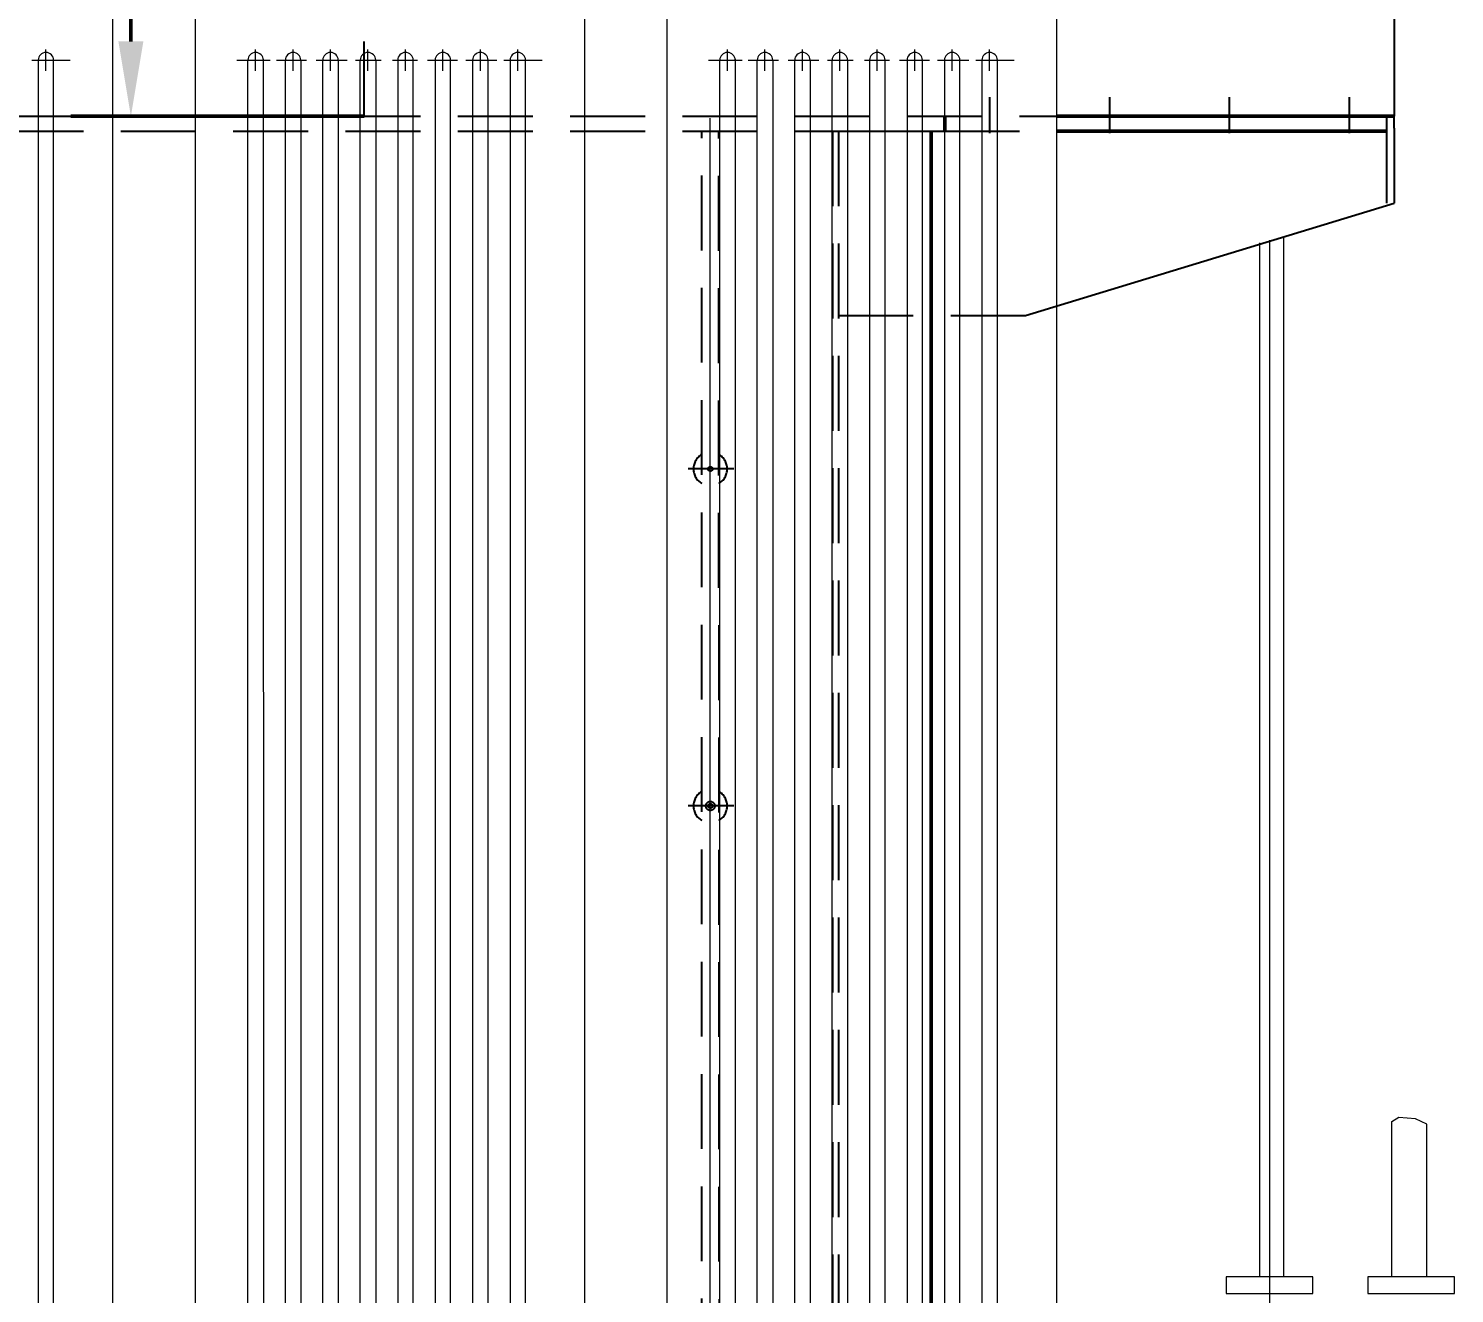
# Model space of a CAD drawing. Header units: inches. Extents: x -283 to 311, y 735 to 1155.
# Drawn here: x -90.37 to -42.77, y 1014.11 to 1056.34 of the extents above; entities that cross this region are included whole.
import ezdxf

# ---------------------------------------------------------------- set-up
doc = ezdxf.new("R2010")
doc.units = ezdxf.units.IN
doc.header["$LTSCALE"] = 10
for name, pattern in [('CENTER', [2, 1.25, -0.25, 0.25, -0.25]), ('CENTER2', [28.575, 19.05, -3.175, 3.175, -3.175]), ('DASHED', [0.75, 0.5, -0.25]), ('DASHED2', [0.375, 0.25, -0.125])]:
    doc.linetypes.add(name, pattern=pattern)
for name, color, linetype, lineweight in [('0粗实线层', 7, 'Continuous', 50), ('1虚线层', 5, 'DASHED', 25), ('2中心线层', 1, 'CENTER', 25)]:
    doc.layers.add(name, color=color, linetype=linetype, lineweight=lineweight)
for name, color, linetype in [('1', 5, 'DASHED2'), ('2细线层', 4, 'Continuous'), ('4', 2, 'Continuous')]:
    doc.layers.add(name, color=color, linetype=linetype)
doc.styles.add('TH_GBDIM', font='txt.shx', dxfattribs={"width": 0.67, "bigfont": 'hztxt.shx'})
doc.dimstyles.new('TH_GBDIM', dxfattribs={"dimtxt": 3.5, "dimasz": 2.5, "dimexe": 2, "dimexo": 0, "dimgap": 1.5, "dimtad": 0, "dimdec": 1, "dimlfac": 40, "dimdsep": 46, "dimtxsty": 'TH_GBDIM', "dimcen": 2.5, "dimclrd": 3, "dimclre": 3, "dimclrt": 6, "dimadec": 0, "dimazin": 2, "dimtfac": 0.714286, "dimtdec": 1, "dimtmove": 0, "dimatfit": 3, "dimfxl": 0, "dimtzin": 0, "dimlwd": -1, "dimlwe": -1, "dimarcsym": 0})

# ---------------------------------------------------------------- blocks, each defined once
blk = doc.blocks.new('*D85')
at = {"layer": '0粗实线层', "color": 3}
for p, q in [((-82.161, 1078.787), (-88.95, 1078.787)), ((-86.95, 1076.287), (-86.95, 1070.11)), ((-86.95, 1055.912), (-86.95, 1062.089)), ((-84.808, 1053.412), (-88.95, 1053.412))]:
    blk.add_line(p, q, dxfattribs=at)
for points in [[(-87.366, 1076.287), (-86.533, 1076.287), (-86.95, 1078.787)], [(-87.366, 1055.912), (-86.533, 1055.912), (-86.95, 1053.412)]]:
    blk.add_solid(points, dxfattribs=at)
at = {"layer": 'Defpoints', "color": 0}
for p in [(-82.161, 1078.787), (-86.95, 1053.412), (-84.808, 1053.412)]:
    blk.add_point(p, dxfattribs=at)
at = {"layer": '0粗实线层', "color": 6, "insert": (-86.95, 1066.1), "char_height": 3.5, "attachment_point": 5, "rotation": 90, "style": 'TH_GBDIM'}
blk.add_mtext('1015', dxfattribs=at)

msp = doc.modelspace()

# ---------------------------------------------------------------- linework, layer by layer
for p, q in [((-44.7856, 1073.4073), (-44.7856, 1053.4122)), ((-45.0356, 1053.4122), (-45.0356, 1050.5122)), ((-44.7856, 1053.0122), (-44.7856, 1053.4122)), ((-44.7856, 1053.0122), (-44.7856, 1050.5122)), ((-57.0856, 1046.7622), (-44.7856, 1050.5122))]:
    msp.add_line(p, q)
at = {"lineweight": 0}
for p, q in [((-87.5582, 1058.6315), (-87.5582, 1000.9428)), ((-84.8079, 1058.625), (-84.8079, 1000.9363)), ((-71.8082, 1058.6315), (-71.8082, 1000.9428)), ((-69.0579, 1058.625), (-69.0579, 1000.9363)), ((-56.0582, 1058.6315), (-56.0582, 1000.9428)), ((-49.2821, 1049.194), (-49.2821, 1014.671)), ((-48.4781, 1049.3864), (-48.4781, 1014.671))]:
    msp.add_line(p, q, dxfattribs=at)
at = {"linetype": 'ByBlock', "lineweight": 0}
for p, q in [((-44.6292, 1019.99), (-44.8615, 1019.8458)), ((-44.0704, 1019.9419), (-44.6292, 1019.99)), ((-44.8624, 1014.671), (-44.8624, 1019.852)), ((-43.694, 1019.7589), (-44.0704, 1019.9419)), ((-43.6924, 1014.671), (-43.6924, 1019.7652))]:
    msp.add_line(p, q, dxfattribs=at)
for points in [[(-47.4993, 1014.671), (-50.3963, 1014.671), (-50.3963, 1014.1107), (-47.4993, 1014.1107)], [(-42.7706, 1014.671), (-45.6676, 1014.671), (-45.6676, 1014.1107), (-42.7706, 1014.1107)]]:
    msp.add_lwpolyline(points, close=True, dxfattribs=at)
at = {"layer": '0粗实线层'}
for p, q in [((-87.4106, 1053.4122), (-79.1606, 1053.4122)), ((-59.7856, 1052.9122), (-59.7856, 1053.4122)), ((-56.0582, 1053.4122), (-44.7856, 1053.4122)), ((-60.2356, 1052.9122), (-60.2356, 986.0122)), ((-45.0356, 1052.9122), (-56.0582, 1052.9122))]:
    msp.add_line(p, q, dxfattribs=at)
at = {"layer": '1'}
for p, q in [((-79.1606, 1053.4122), (-79.1606, 1061.6622)), ((-207.2856, 1053.4122), (-44.7856, 1053.4122)), ((-207.2856, 1052.9122), (-59.7856, 1052.9122)), ((-67.8907, 1007.6879), (-67.8907, 1052.89)), ((-67.3051, 1007.6743), (-67.3274, 1052.89)), ((-63.5356, 1052.9122), (-63.5356, 986.0122)), ((-63.5356, 1052.9122), (-45.0356, 1052.9122)), ((-63.3356, 1052.9122), (-63.3356, 986.0122)), ((-63.3356, 1046.7622), (-57.0856, 1046.7622)), ((-66.8289, 1041.6392), (-68.3535, 1041.6392)), ((-66.8289, 1030.3883), (-68.3535, 1030.3883))]:
    msp.add_line(p, q, dxfattribs=at)
for centre, radius in [((-67.6091, 1041.6392), 0.0751), ((-67.6091, 1030.3883), 0.1502), ((-67.6091, 1030.3883), 0.0751)]:
    msp.add_circle(centre, radius, dxfattribs=at)
for centre, start, end in [((-67.6091, 1041.6392), 120, 240), ((-67.6091, 1041.6392), 300, 60), ((-67.6091, 1030.3883), 120, 240), ((-67.6091, 1030.3883), 300, 60)]:
    msp.add_arc(centre, 0.5633, start, end, dxfattribs=at)
at = {"layer": '1虚线层', "linetype": 'CENTER2', "lineweight": 0}
msp.add_line((-67.6091, 1007.7816), (-67.6091, 1053.3486), dxfattribs=at)
at = {"layer": '2中心线层'}
for p, q in [((-58.2856, 1054.0548), (-58.2856, 1052.8544)), ((-54.2856, 1054.0548), (-54.2856, 1052.8544)), ((-50.2856, 1054.0548), (-50.2856, 1052.8544)), ((-46.2856, 1054.0548), (-46.2856, 1052.8544))]:
    msp.add_line(p, q, dxfattribs=at)
at = {"layer": '2细线层', "color": 0, "lineweight": 0}
for p, q in [((-90.0434, 1055.2878), (-90.0434, 1004.2866)), ((-89.528, 1004.2866), (-89.528, 1055.2878)), ((-83.0432, 1004.2866), (-83.0432, 1055.2878)), ((-82.5297, 1055.3183), (-82.5279, 1004.2866)), ((-81.7932, 1004.2866), (-81.7932, 1055.2878)), ((-81.2779, 1055.2878), (-81.2779, 1004.2866)), ((-80.5432, 1004.2866), (-80.5432, 1055.2878)), ((-80.0279, 1055.2878), (-80.0279, 1004.2866)), ((-79.2933, 1004.2866), (-79.2933, 1055.2878)), ((-78.7779, 1055.2878), (-78.7779, 1004.2866)), ((-78.0433, 1055.2878), (-78.0433, 1004.2866)), ((-77.528, 1004.2866), (-77.528, 1055.2878)), ((-76.7933, 1055.2878), (-76.7933, 1004.2866)), ((-76.278, 1004.2866), (-76.278, 1055.2878)), ((-75.5433, 1055.2878), (-75.5433, 1004.2866)), ((-75.028, 1004.2866), (-75.028, 1055.2878)), ((-74.2934, 1055.2878), (-74.2934, 1004.2866)), ((-73.778, 1004.2866), (-73.778, 1055.2878)), ((-67.2932, 1004.2866), (-67.2932, 1055.2878)), ((-66.7797, 1055.3183), (-66.7779, 1004.2866)), ((-66.0432, 1004.2866), (-66.0432, 1055.2878)), ((-65.5279, 1055.2878), (-65.5279, 1004.2866)), ((-64.7932, 1004.2866), (-64.7932, 1055.2878)), ((-64.2779, 1055.2878), (-64.2779, 1004.2866)), ((-63.5433, 1004.2866), (-63.5433, 1055.2878)), ((-63.0279, 1055.2878), (-63.0279, 1004.2866)), ((-62.2933, 1055.2878), (-62.2933, 1004.2866)), ((-61.778, 1004.2866), (-61.778, 1055.2878)), ((-61.0433, 1055.2878), (-61.0433, 1004.2866)), ((-60.528, 1004.2866), (-60.528, 1055.2878)), ((-59.7933, 1055.2878), (-59.7933, 1004.2866)), ((-59.278, 1004.2866), (-59.278, 1055.2878)), ((-58.5434, 1055.2878), (-58.5434, 1004.2866)), ((-58.028, 1004.2866), (-58.028, 1055.2878))]:
    msp.add_line(p, q, dxfattribs=at)
for centre in [(-89.7857, 1055.2878), (-82.7855, 1055.2878), (-81.5355, 1055.2878), (-80.2856, 1055.2878), (-79.0356, 1055.2878), (-77.7856, 1055.2878), (-76.5356, 1055.2878), (-75.2857, 1055.2878), (-74.0357, 1055.2878), (-67.0355, 1055.2878), (-65.7855, 1055.2878), (-64.5356, 1055.2878), (-63.2856, 1055.2878), (-62.0356, 1055.2878), (-60.7856, 1055.2878), (-59.5357, 1055.2878), (-58.2857, 1055.2878)]:
    msp.add_arc(centre, 0.2577, 0, 180, dxfattribs=at)
at = {"layer": '4', "color": 1, "lineweight": 0}
for p, q in [((-90.2509, 1055.2878), (-88.9723, 1055.2878)), ((-89.7857, 1054.9355), (-89.7857, 1055.6401)), ((-83.4182, 1055.2878), (-82.2967, 1055.2878)), ((-82.7855, 1054.9355), (-82.7855, 1055.6401)), ((-82.0943, 1055.2878), (-81.0826, 1055.2878)), ((-81.5355, 1054.9355), (-81.5355, 1055.6401)), ((-80.7646, 1055.2878), (-79.736, 1055.2878)), ((-80.2856, 1054.9355), (-80.2856, 1055.6401)), ((-79.447, 1055.2878), (-78.5928, 1055.2878)), ((-79.0356, 1054.9355), (-79.0356, 1055.6401)), ((-78.217, 1055.2878), (-77.3787, 1055.2878)), ((-77.7856, 1054.9355), (-77.7856, 1055.6401)), ((-77.0463, 1055.2878), (-76.0475, 1055.2878)), ((-76.5356, 1054.9355), (-76.5356, 1055.6401)), ((-75.7729, 1055.2878), (-74.7322, 1055.2878)), ((-75.2857, 1054.9355), (-75.2857, 1055.6401)), ((-74.5009, 1055.2878), (-73.2223, 1055.2878)), ((-74.0357, 1054.9355), (-74.0357, 1055.6401)), ((-67.6682, 1055.2878), (-66.5467, 1055.2878)), ((-67.0355, 1054.9355), (-67.0355, 1055.6401)), ((-66.3443, 1055.2878), (-65.3326, 1055.2878)), ((-65.7855, 1054.9355), (-65.7855, 1055.6401)), ((-65.0146, 1055.2878), (-63.986, 1055.2878)), ((-64.5356, 1054.9355), (-64.5356, 1055.6401)), ((-63.697, 1055.2878), (-62.8428, 1055.2878)), ((-63.2856, 1054.9355), (-63.2856, 1055.6401)), ((-62.467, 1055.2878), (-61.6287, 1055.2878)), ((-62.0356, 1054.9355), (-62.0356, 1055.6401)), ((-61.2963, 1055.2878), (-60.2975, 1055.2878)), ((-60.7856, 1054.9355), (-60.7856, 1055.6401)), ((-60.0229, 1055.2878), (-58.9822, 1055.2878)), ((-59.5357, 1054.9355), (-59.5357, 1055.6401)), ((-58.7509, 1055.2878), (-57.4723, 1055.2878)), ((-58.2857, 1054.9355), (-58.2857, 1055.6401)), ((-48.9478, 1049.274), (-48.9478, 1012.8741))]:
    msp.add_line(p, q, dxfattribs=at)

# ---------------------------------------------------------------- dimensions: what is measured, and where the dimension line sits
at = {"layer": '0粗实线层'}
dim = msp.add_linear_dim(base=(-86.9498, 1053.4122), p1=(-82.1606, 1078.7872), p2=(-84.8079, 1053.4122), angle=90, dimstyle='TH_GBDIM', dxfattribs=at)
dim.commit()
dim.dimension.update_dxf_attribs({"geometry": '*D85', "text_midpoint": (-86.9498, 1066.0997)})

doc.saveas('drawing.dxf')
